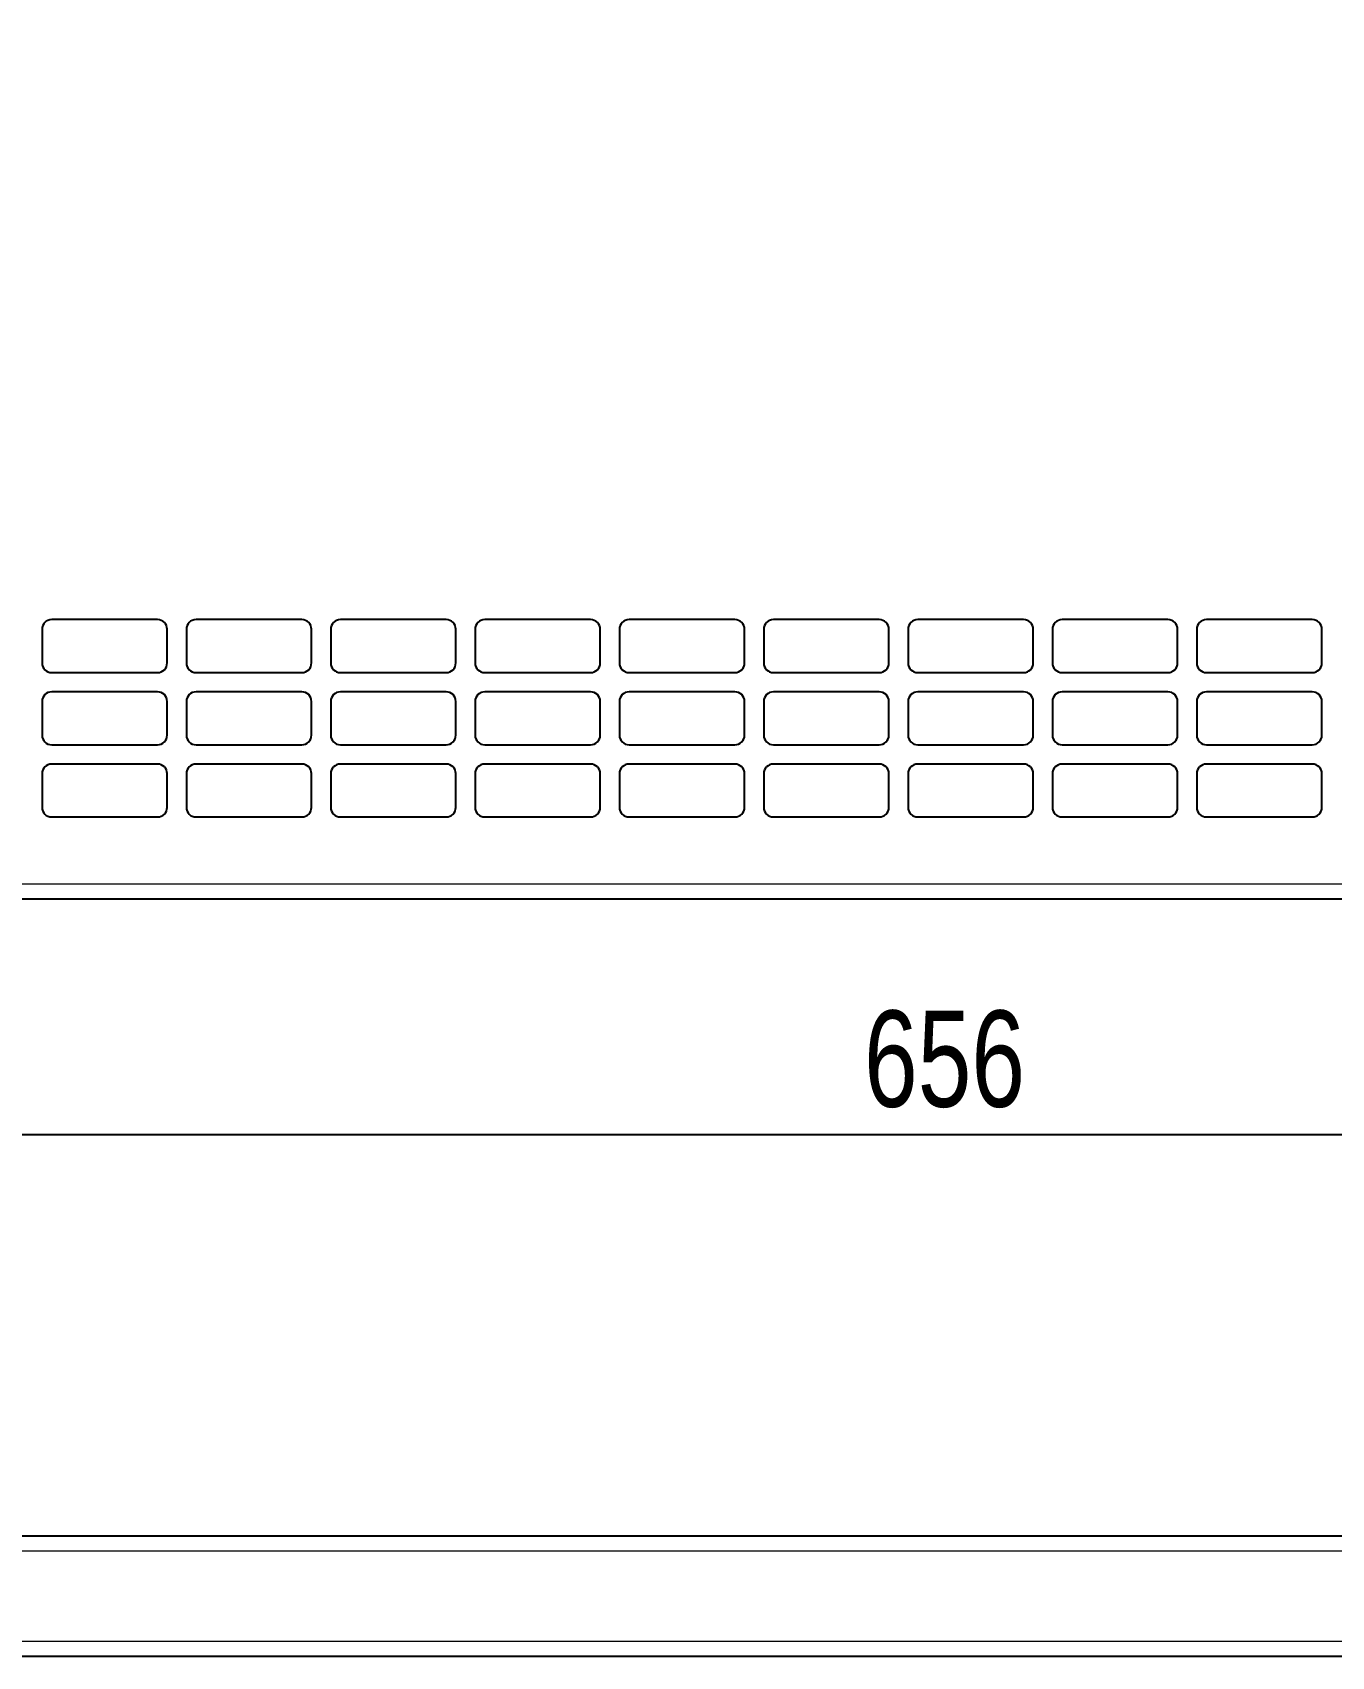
# Model space of a CAD drawing. Header units: millimetres. Extents: x -764 to 1099, y 554 to 2003.
# Drawn here: x -510.7 to -240.7, y 606.4 to 943.8 of the extents above; entities that cross this region are included whole.
import ezdxf

# ---------------------------------------------------------------- set-up
doc = ezdxf.new("R2010")
doc.units = ezdxf.units.MM
doc.layers.add('FORMAT', color=7, linetype='Continuous')
doc.styles.add('SLDTEXTSTYLE0', font='TXT', dxfattribs={"width": 0.75})
doc.dimstyles.new('SLDDIMSTYLE0', dxfattribs={"dimtxt": 20, "dimasz": 10, "dimexe": 0, "dimexo": 0.0625, "dimgap": 5, "dimtad": 2, "dimdec": 1, "dimrnd": 1e-09, "dimzin": 12, "dimdsep": 46, "dimtxsty": 'SLDTEXTSTYLE0', "dimsah": 1, "dimcen": 0.09, "dimadec": 0, "dimazin": 3, "dimtfac": 1, "dimtofl": 0, "dimtmove": 0, "dimatfit": 3, "dimfxl": 0, "dimfrac": 2, "dimtolj": 1, "dimtzin": 12, "dimarcsym": 0})

# ---------------------------------------------------------------- blocks, each defined once
blk = doc.blocks.new('_D_4')
at = {"layer": 'FORMAT'}
for p, q in [((-643.72, 1305.3), (-643.72, 713.81)), ((12.28, 1305.3), (12.28, 713.81)), ((-643.72, 714.81), (12.28, 714.81))]:
    blk.add_line(p, q, dxfattribs=at)
for points in [[(-643.72, 714.81), (-633.72, 713.27), (-633.72, 716.35)], [(12.28, 714.81), (2.28, 716.35), (2.28, 713.27)]]:
    blk.add_solid(points, dxfattribs=at)
at = {"layer": 'FORMAT', "insert": (-337.88, 740.59), "char_height": 20, "attachment_point": 1, "style": 'SLDTEXTSTYLE0'}
blk.add_mtext('656', dxfattribs=at)

msp = doc.modelspace()

# ---------------------------------------------------------------- linework, layer by layer
at = {"color": 7, "linetype": 'Continuous', "lineweight": 25}
for p, q in [((-484.72, 821.81), (-506.72, 821.81)), ((-454.72, 821.81), (-476.72, 821.81)), ((-424.72, 821.81), (-446.72, 821.81)), ((-394.72, 821.81), (-416.72, 821.81)), ((-364.72, 821.81), (-386.72, 821.81)), ((-334.72, 821.81), (-356.72, 821.81)), ((-304.72, 821.81), (-326.72, 821.81)), ((-274.72, 821.81), (-296.72, 821.81)), ((-244.72, 821.81), (-266.72, 821.81)), ((-508.72, 819.81), (-508.72, 812.81)), ((-482.72, 812.81), (-482.72, 819.81)), ((-478.72, 819.81), (-478.72, 812.81)), ((-452.72, 812.81), (-452.72, 819.81)), ((-448.72, 819.81), (-448.72, 812.81)), ((-422.72, 812.81), (-422.72, 819.81)), ((-418.72, 819.81), (-418.72, 812.81)), ((-392.72, 812.81), (-392.72, 819.81)), ((-388.72, 819.81), (-388.72, 812.81)), ((-362.72, 812.81), (-362.72, 819.81)), ((-358.72, 819.81), (-358.72, 812.81)), ((-332.72, 812.81), (-332.72, 819.81)), ((-328.72, 819.81), (-328.72, 812.81)), ((-302.72, 812.81), (-302.72, 819.81)), ((-298.72, 819.81), (-298.72, 812.81)), ((-272.72, 812.81), (-272.72, 819.81)), ((-268.72, 819.81), (-268.72, 812.81)), ((-242.72, 812.81), (-242.72, 819.81)), ((-506.72, 810.81), (-484.72, 810.81)), ((-476.72, 810.81), (-454.72, 810.81)), ((-446.72, 810.81), (-424.72, 810.81)), ((-416.72, 810.81), (-394.72, 810.81)), ((-386.72, 810.81), (-364.72, 810.81)), ((-356.72, 810.81), (-334.72, 810.81)), ((-326.72, 810.81), (-304.72, 810.81)), ((-296.72, 810.81), (-274.72, 810.81)), ((-266.72, 810.81), (-244.72, 810.81)), ((-484.72, 806.81), (-506.72, 806.81)), ((-454.72, 806.81), (-476.72, 806.81)), ((-424.72, 806.81), (-446.72, 806.81)), ((-394.72, 806.81), (-416.72, 806.81)), ((-364.72, 806.81), (-386.72, 806.81)), ((-334.72, 806.81), (-356.72, 806.81)), ((-304.72, 806.81), (-326.72, 806.81)), ((-274.72, 806.81), (-296.72, 806.81)), ((-244.72, 806.81), (-266.72, 806.81)), ((-508.72, 804.81), (-508.72, 797.81)), ((-482.72, 797.81), (-482.72, 804.81)), ((-478.72, 804.81), (-478.72, 797.81)), ((-452.72, 797.81), (-452.72, 804.81)), ((-448.72, 804.81), (-448.72, 797.81)), ((-422.72, 797.81), (-422.72, 804.81)), ((-418.72, 804.81), (-418.72, 797.81)), ((-392.72, 797.81), (-392.72, 804.81)), ((-388.72, 804.81), (-388.72, 797.81)), ((-362.72, 797.81), (-362.72, 804.81)), ((-358.72, 804.81), (-358.72, 797.81)), ((-332.72, 797.81), (-332.72, 804.81)), ((-328.72, 804.81), (-328.72, 797.81)), ((-302.72, 797.81), (-302.72, 804.81)), ((-298.72, 804.81), (-298.72, 797.81)), ((-272.72, 797.81), (-272.72, 804.81)), ((-268.72, 804.81), (-268.72, 797.81)), ((-242.72, 797.81), (-242.72, 804.81)), ((-506.72, 795.81), (-484.72, 795.81)), ((-476.72, 795.81), (-454.72, 795.81)), ((-446.72, 795.81), (-424.72, 795.81)), ((-416.72, 795.81), (-394.72, 795.81)), ((-386.72, 795.81), (-364.72, 795.81)), ((-356.72, 795.81), (-334.72, 795.81)), ((-326.72, 795.81), (-304.72, 795.81)), ((-296.72, 795.81), (-274.72, 795.81)), ((-266.72, 795.81), (-244.72, 795.81)), ((-508.72, 789.81), (-508.72, 782.81)), ((-484.72, 791.81), (-506.72, 791.81)), ((-482.72, 782.81), (-482.72, 789.81)), ((-478.72, 789.81), (-478.72, 782.81)), ((-454.72, 791.81), (-476.72, 791.81)), ((-452.72, 782.81), (-452.72, 789.81)), ((-448.72, 789.81), (-448.72, 782.81)), ((-424.72, 791.81), (-446.72, 791.81)), ((-422.72, 782.81), (-422.72, 789.81)), ((-418.72, 789.81), (-418.72, 782.81)), ((-394.72, 791.81), (-416.72, 791.81)), ((-392.72, 782.81), (-392.72, 789.81)), ((-388.72, 789.81), (-388.72, 782.81)), ((-364.72, 791.81), (-386.72, 791.81)), ((-362.72, 782.81), (-362.72, 789.81)), ((-358.72, 789.81), (-358.72, 782.81)), ((-334.72, 791.81), (-356.72, 791.81)), ((-332.72, 782.81), (-332.72, 789.81)), ((-328.72, 789.81), (-328.72, 782.81)), ((-304.72, 791.81), (-326.72, 791.81)), ((-302.72, 782.81), (-302.72, 789.81)), ((-298.72, 789.81), (-298.72, 782.81)), ((-274.72, 791.81), (-296.72, 791.81)), ((-272.72, 782.81), (-272.72, 789.81)), ((-268.72, 789.81), (-268.72, 782.81)), ((-244.72, 791.81), (-266.72, 791.81)), ((-242.72, 782.81), (-242.72, 789.81)), ((-506.72, 780.81), (-484.72, 780.81)), ((-476.72, 780.81), (-454.72, 780.81)), ((-446.72, 780.81), (-424.72, 780.81)), ((-416.72, 780.81), (-394.72, 780.81)), ((-386.72, 780.81), (-364.72, 780.81)), ((-356.72, 780.81), (-334.72, 780.81)), ((-326.72, 780.81), (-304.72, 780.81)), ((-296.72, 780.81), (-274.72, 780.81)), ((-266.72, 780.81), (-244.72, 780.81)), ((-615.77, 763.8), (-15.17, 763.8)), ((-1.22, 631.38), (-630.22, 631.38)), ((-4.07, 606.38), (-627.27, 606.38))]:
    msp.add_line(p, q, dxfattribs=at)
at = {"color": 8, "linetype": 'Continuous', "lineweight": 18}
for p, q in [((-615.77, 766.9), (-15.17, 766.9)), ((-1.22, 628.28), (-630.22, 628.28)), ((-3.74, 609.48), (-627.59, 609.48))]:
    msp.add_line(p, q, dxfattribs=at)
at = {"color": 7, "linetype": 'Continuous', "lineweight": 25}
for centre, start, end in [((-506.72, 819.81), 90, 180), ((-484.72, 819.81), 0, 90), ((-476.72, 819.81), 90, 180), ((-454.72, 819.81), 0, 90), ((-446.72, 819.81), 90, 180), ((-424.72, 819.81), 0, 90), ((-416.72, 819.81), 90, 180), ((-394.72, 819.81), 0, 90), ((-386.72, 819.81), 90, 180), ((-364.72, 819.81), 0, 90), ((-356.72, 819.81), 90, 180), ((-334.72, 819.81), 0, 90), ((-326.72, 819.81), 90, 180), ((-304.72, 819.81), 0, 90), ((-296.72, 819.81), 90, 180), ((-274.72, 819.81), 0, 90), ((-266.72, 819.81), 90, 180), ((-244.72, 819.81), 0, 90), ((-506.72, 812.81), 180, 270), ((-484.72, 812.81), 270, 0), ((-476.72, 812.81), 180, 270), ((-454.72, 812.81), 270, 0), ((-446.72, 812.81), 180, 270), ((-424.72, 812.81), 270, 0), ((-416.72, 812.81), 180, 270), ((-394.72, 812.81), 270, 0), ((-386.72, 812.81), 180, 270), ((-364.72, 812.81), 270, 0), ((-356.72, 812.81), 180, 270), ((-334.72, 812.81), 270, 0), ((-326.72, 812.81), 180, 270), ((-304.72, 812.81), 270, 0), ((-296.72, 812.81), 180, 270), ((-274.72, 812.81), 270, 0), ((-266.72, 812.81), 180, 270), ((-244.72, 812.81), 270, 0), ((-506.72, 804.81), 90, 180), ((-484.72, 804.81), 0, 90), ((-476.72, 804.81), 90, 180), ((-454.72, 804.81), 0, 90), ((-446.72, 804.81), 90, 180), ((-424.72, 804.81), 0, 90), ((-416.72, 804.81), 90, 180), ((-394.72, 804.81), 0, 90), ((-386.72, 804.81), 90, 180), ((-364.72, 804.81), 0, 90), ((-356.72, 804.81), 90, 180), ((-334.72, 804.81), 0, 90), ((-326.72, 804.81), 90, 180), ((-304.72, 804.81), 0, 90), ((-296.72, 804.81), 90, 180), ((-274.72, 804.81), 0, 90), ((-266.72, 804.81), 90, 180), ((-244.72, 804.81), 0, 90), ((-506.72, 797.81), 180, 270), ((-484.72, 797.81), 270, 0), ((-476.72, 797.81), 180, 270), ((-454.72, 797.81), 270, 0), ((-446.72, 797.81), 180, 270), ((-424.72, 797.81), 270, 0), ((-416.72, 797.81), 180, 270), ((-394.72, 797.81), 270, 0), ((-386.72, 797.81), 180, 270), ((-364.72, 797.81), 270, 0), ((-356.72, 797.81), 180, 270), ((-334.72, 797.81), 270, 0), ((-326.72, 797.81), 180, 270), ((-304.72, 797.81), 270, 0), ((-296.72, 797.81), 180, 270), ((-274.72, 797.81), 270, 0), ((-266.72, 797.81), 180, 270), ((-244.72, 797.81), 270, 0), ((-506.72, 789.81), 90, 180), ((-484.72, 789.81), 0, 90), ((-476.72, 789.81), 90, 180), ((-454.72, 789.81), 0, 90), ((-446.72, 789.81), 90, 180), ((-424.72, 789.81), 0, 90), ((-416.72, 789.81), 90, 180), ((-394.72, 789.81), 0, 90), ((-386.72, 789.81), 90, 180), ((-364.72, 789.81), 0, 90), ((-356.72, 789.81), 90, 180), ((-334.72, 789.81), 0, 90), ((-326.72, 789.81), 90, 180), ((-304.72, 789.81), 0, 90), ((-296.72, 789.81), 90, 180), ((-274.72, 789.81), 0, 90), ((-266.72, 789.81), 90, 180), ((-244.72, 789.81), 0, 90), ((-506.72, 782.81), 180, 270), ((-484.72, 782.81), 270, 0), ((-476.72, 782.81), 180, 270), ((-454.72, 782.81), 270, 0), ((-446.72, 782.81), 180, 270), ((-424.72, 782.81), 270, 0), ((-416.72, 782.81), 180, 270), ((-394.72, 782.81), 270, 0), ((-386.72, 782.81), 180, 270), ((-364.72, 782.81), 270, 0), ((-356.72, 782.81), 180, 270), ((-334.72, 782.81), 270, 0), ((-326.72, 782.81), 180, 270), ((-304.72, 782.81), 270, 0), ((-296.72, 782.81), 180, 270), ((-274.72, 782.81), 270, 0), ((-266.72, 782.81), 180, 270), ((-244.72, 782.81), 270, 0)]:
    msp.add_arc(centre, 2, start, end, dxfattribs=at)

# ---------------------------------------------------------------- dimensions: what is measured, and where the dimension line sits
at = {"layer": 'FORMAT'}
dim = msp.add_linear_dim(base=(12.28, 714.81), p1=(-643.72, 1305.31), p2=(12.28, 1305.31), angle=0, dimstyle='SLDDIMSTYLE0', dxfattribs=at)
dim.commit()
dim.dimension.update_dxf_attribs({"geometry": '_D_4', "text_midpoint": (-315.72, 714.81), "dimtype": 160})

doc.saveas('drawing.dxf')
